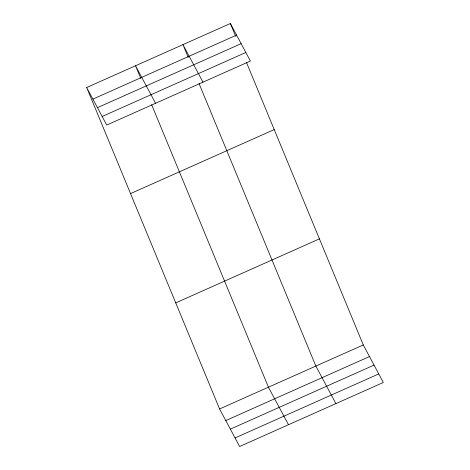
<?xml version="1.0" encoding="UTF-8"?>
<svg xmlns="http://www.w3.org/2000/svg" width="470" height="470" viewBox="0 0 470 470"><rect width="100%" height="100%" fill="white"/><g stroke="black" fill="none" stroke-linecap="round" stroke-linejoin="round"><path stroke-width="0.7" d="M86.68 87.514L230.371 23.5L250.41 61.035L106.719 125.049L86.68 87.514L219.59 408.965L239.63 446.5L383.32 382.486L363.281 344.951L246.468 62.44M92.878 99.117L236.563 35.103M97.443 107.671L241.133 43.657M102.154 116.49L245.839 52.475M130.542 193.593L274.227 129.579M175.727 302.886L319.418 238.872M219.59 408.965L363.281 344.951M225.782 420.568L369.473 356.554M230.353 429.128L374.044 365.108M235.059 437.94L378.75 373.926M202.993 82.156L182.953 44.627L188.229 57.381M335.903 403.613L315.863 366.077L199.051 83.566M155.576 103.283L135.536 65.747L140.812 78.508M288.486 424.733L268.446 387.204L151.634 104.692M230.371 23.5L235.646 36.255"/></g></svg>
